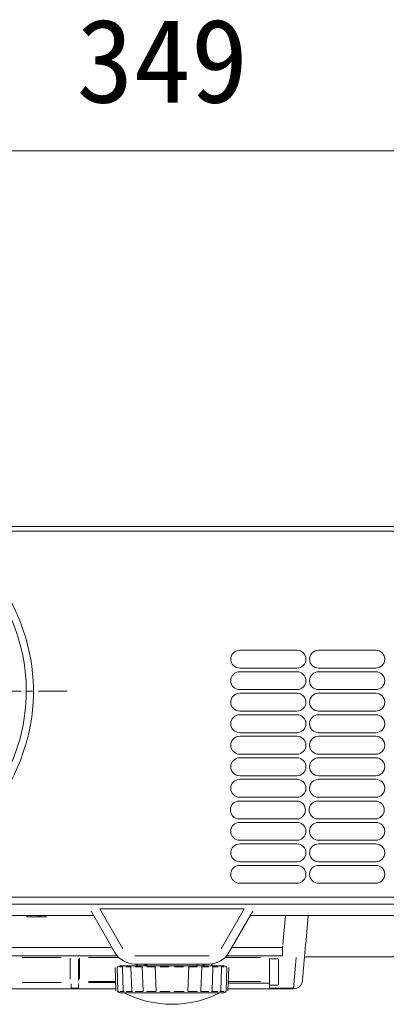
# Model space of a CAD drawing. Units: millimetres, scale not verified. Extents: x -62 to 63, y -57 to 57.
# Drawn here: x -27.93 to -19.93, y 13.64 to 35.13 of the extents above; entities that cross this region are included whole.
import ezdxf
from ezdxf.enums import TextEntityAlignment as Align

# ---------------------------------------------------------------- set-up
doc = ezdxf.new("R2010")
doc.units = ezdxf.units.MM
doc.header["$LTSCALE"] = 0.125
doc.linetypes.add('USER2', pattern=[8, 5, -1, 1, -1])
for name, color, linetype, lineweight in [('0-3_GAIKEI', 1, 'Continuous', 18), ('0-6_SUNPO', 7, 'Continuous', 9), ('0-7_KIJUN', 7, 'USER2', 9)]:
    doc.layers.add(name, color=color, linetype=linetype, lineweight=lineweight)
doc.styles.add('ＭＳ ゴシック', font='')
doc.styles.get('ＭＳ ゴシック').set_extended_font_data('MS Gothic')

# ---------------------------------------------------------------- blocks, each defined once
blk = doc.blocks.new('D6')
at = {"layer": '0-6_SUNPO'}
blk.add_line((-39.6403, 32.0208), (-8.7403, 32.0208), dxfattribs=at)
at = {"layer": '0-6_SUNPO', "style": 'ＭＳ ゴシック'}
blk.add_text('349', height=1.833, dxfattribs=at).set_placement((-26.0653, 32.5208), align=Align.BOTTOM_LEFT)

msp = doc.modelspace()

# ---------------------------------------------------------------- linework, layer by layer
at = {"layer": '0-3_GAIKEI', "color": 7}
for p, q in [((-41.2033, 24.0731), (-8.4345, 24.0731)), ((-40.9036, 15.5812), (-26.3145, 15.5812)), ((-22.8938, 15.5812), (-8.7343, 15.5812)), ((-21.632, 15.5812), (-21.6869, 14.953)), ((-21.7559, 14.1651), (-21.6876, 14.946)), ((-10.7273, 14.6821), (-21.7107, 14.6821)), ((-25.8269, 13.9827), (-39.9712, 13.9827)), ((-21.9549, 13.9827), (-23.3814, 13.9827))]:
    msp.add_line(p, q, dxfattribs=at)
at = {"layer": '0-3_GAIKEI'}
for p, q in [((-41.2033, 23.9732), (-8.4345, 23.9732)), ((-21.8767, 21.3713), (-23.1255, 21.3713)), ((-20.1584, 21.3713), (-21.4072, 21.3713)), ((-23.1255, 20.9805), (-21.8767, 20.9805)), ((-21.8767, 20.9018), (-23.1255, 20.9018)), ((-21.4072, 20.9805), (-20.1584, 20.9805)), ((-20.1584, 20.9018), (-21.4072, 20.9018)), ((-23.1255, 20.5109), (-21.8767, 20.5109)), ((-21.8767, 20.4322), (-23.1255, 20.4322)), ((-21.4072, 20.5109), (-20.1584, 20.5109)), ((-20.1584, 20.4322), (-21.4072, 20.4322)), ((-23.1255, 20.0414), (-21.8767, 20.0414)), ((-21.4072, 20.0414), (-20.1584, 20.0414)), ((-21.8767, 19.9626), (-23.1255, 19.9626)), ((-20.1584, 19.9626), (-21.4072, 19.9626)), ((-23.1255, 19.5718), (-21.8767, 19.5718)), ((-21.4072, 19.5718), (-20.1584, 19.5718)), ((-21.8767, 19.4931), (-23.1255, 19.4931)), ((-20.1584, 19.4931), (-21.4072, 19.4931)), ((-23.1255, 19.1023), (-21.8767, 19.1023)), ((-21.8767, 19.0235), (-23.1255, 19.0235)), ((-21.4072, 19.1023), (-20.1584, 19.1023)), ((-20.1584, 19.0235), (-21.4072, 19.0235)), ((-23.1255, 18.6327), (-21.8767, 18.6327)), ((-21.8767, 18.554), (-23.1255, 18.554)), ((-21.4072, 18.6327), (-20.1584, 18.6327)), ((-20.1584, 18.554), (-21.4072, 18.554)), ((-21.8862, 18.0806), (-23.135, 18.0806)), ((-23.1255, 18.1632), (-21.8767, 18.1632)), ((-20.1678, 18.0806), (-21.4166, 18.0806)), ((-21.4072, 18.1632), (-20.1584, 18.1632)), ((-23.135, 17.6898), (-21.8862, 17.6898)), ((-21.4166, 17.6898), (-20.1678, 17.6898)), ((-21.8767, 17.6149), (-23.1255, 17.6149)), ((-20.1584, 17.6149), (-21.4072, 17.6149)), ((-23.1255, 17.2241), (-21.8767, 17.2241)), ((-21.4072, 17.2241), (-20.1584, 17.2241)), ((-21.8767, 17.1453), (-23.1255, 17.1453)), ((-20.1584, 17.1453), (-21.4072, 17.1453)), ((-23.1255, 16.7545), (-21.8767, 16.7545)), ((-21.8767, 16.6758), (-23.1255, 16.6758)), ((-21.4072, 16.7545), (-20.1584, 16.7545)), ((-20.1584, 16.6758), (-21.4072, 16.6758)), ((-23.1255, 16.285), (-21.8767, 16.285)), ((-21.4072, 16.285), (-20.1584, 16.285)), ((-41.1784, 15.9808), (-8.4595, 15.9808)), ((-41.1514, 15.829), (-9.4654, 15.829)), ((-26.1765, 15.7243), (-23.0318, 15.7243)), ((-26.1765, 15.7243), (-25.6742, 14.8545)), ((-23.534, 14.8545), (-23.0318, 15.7243)), ((-27.7761, 15.5812), (-27.7735, 15.5512)), ((-27.7735, 15.5512), (-27.3491, 15.5512)), ((-27.7561, 15.5812), (-27.7561, 15.5512)), ((-27.5164, 15.5812), (-27.5137, 15.5512)), ((-27.4798, 15.5812), (-27.4819, 15.5512)), ((-27.3499, 15.5812), (-27.3521, 15.5512)), ((-27.3465, 15.5812), (-27.3491, 15.5512)), ((-25.8473, 14.772), (-26.3688, 15.6753)), ((-22.8395, 15.6753), (-23.361, 14.772)), ((-22.1296, 15.5812), (-22.1849, 14.9495)), ((-39.7355, 14.8832), (-25.9115, 14.8832)), ((-23.2968, 14.8832), (-22.1907, 14.8832)), ((-22.1875, 14.9196), (-22.1907, 14.8832)), ((-22.1907, 14.8832), (-22.1907, 14.7023)), ((-39.7355, 14.7023), (-25.7975, 14.7023)), ((-27.871, 14.6641), (-27.871, 14.664)), ((-27.871, 14.664), (-27.0218, 14.664)), ((-27.0218, 14.6641), (-27.0218, 14.664)), ((-26.822, 14.6473), (-26.822, 14.1896)), ((-26.6422, 14.1697), (-26.6422, 14.6371)), ((-26.6222, 14.1896), (-26.6222, 14.6474)), ((-26.4224, 14.6641), (-26.4224, 14.664)), ((-26.4224, 14.664), (-25.7627, 14.664)), ((-25.4147, 14.7046), (-23.7936, 14.7046)), ((-23.4456, 14.664), (-22.676, 14.664)), ((-23.4107, 14.7023), (-22.1907, 14.7023)), ((-22.676, 14.6641), (-22.676, 14.664)), ((-22.4762, 14.6473), (-22.4762, 14.0027)), ((-22.2963, 14.6322), (-22.4562, 14.6322)), ((-22.2764, 14.0826), (-22.2764, 14.6211)), ((-21.8953, 14.6653), (-21.9538, 13.9976)), ((-25.8254, 13.9405), (-25.843, 14.4432)), ((-25.8081, 14.4568), (-25.7623, 14.4751)), ((-25.7852, 13.9394), (-25.8028, 14.4439)), ((-25.7762, 14.4586), (-25.8022, 14.4586)), ((-25.6704, 14.4586), (-25.7465, 14.4586)), ((-25.7252, 14.4823), (-23.4831, 14.4823)), ((-25.6674, 13.9373), (-25.6851, 14.4459)), ((-25.4919, 14.4586), (-25.613, 14.4586)), ((-25.4799, 13.9341), (-25.4979, 14.4498)), ((-23.7936, 14.5222), (-25.4147, 14.5222)), ((-25.2529, 14.4586), (-25.4107, 14.4586)), ((-25.3734, 14.5222), (-25.3734, 14.4823)), ((-25.3534, 14.5222), (-25.3534, 14.4823)), ((-25.2539, 14.4543), (-25.2529, 14.4586)), ((-25.2356, 13.9295), (-25.2539, 14.4545)), ((-25.1936, 14.4823), (-25.1936, 14.5222)), ((-25.1736, 14.4823), (-25.1736, 14.5222)), ((-25.1536, 14.4823), (-25.1536, 14.5222)), ((-24.9697, 14.4586), (-25.1535, 14.4586)), ((-24.9697, 14.4586), (-24.9511, 13.9244)), ((-24.6615, 14.4586), (-24.8588, 14.4586)), ((-24.3495, 14.4586), (-24.5467, 14.4586)), ((-24.2572, 13.9244), (-24.2386, 14.4586)), ((-24.0548, 14.4586), (-24.2386, 14.4586)), ((-24.0547, 14.4823), (-24.0547, 14.5222)), ((-23.9727, 13.9295), (-23.9543, 14.4545)), ((-23.9554, 14.4586), (-23.9543, 14.4543)), ((-23.7976, 14.4586), (-23.9543, 14.4586)), ((-23.9248, 14.5222), (-23.9248, 14.4823)), ((-23.9048, 14.5222), (-23.9048, 14.4823)), ((-23.745, 14.4823), (-23.745, 14.5246)), ((-23.7283, 13.9341), (-23.7103, 14.4498)), ((-23.725, 14.4823), (-23.725, 14.5272)), ((-23.5953, 14.4586), (-23.7164, 14.4586)), ((-23.5409, 13.9373), (-23.5231, 14.4459)), ((-23.4618, 14.4586), (-23.5379, 14.4586)), ((-23.4059, 14.4591), (-23.446, 14.4751)), ((-23.4061, 14.4586), (-23.4321, 14.4586)), ((-23.423, 13.9394), (-23.4054, 14.4438)), ((-23.3828, 13.9405), (-23.3653, 14.4432)), ((-27.871, 14.117), (-27.871, 14.1169)), ((-27.871, 14.1169), (-27.0218, 14.1169)), ((-27.0218, 14.117), (-27.0218, 14.1169)), ((-26.802, 14.09), (-26.802, 13.9827)), ((-26.6422, 13.9976), (-26.802, 13.9976)), ((-26.6422, 13.9827), (-26.6422, 14.09)), ((-25.8325, 14.1428), (-26.4224, 14.1428)), ((-26.4224, 14.117), (-26.4224, 14.1169)), ((-26.4224, 14.1169), (-25.8316, 14.1169)), ((-22.4848, 14.1026), (-23.3772, 14.1026)), ((-22.676, 14.1428), (-23.3758, 14.1428)), ((-22.676, 14.117), (-22.676, 14.1169)), ((-22.2963, 14.0627), (-22.4562, 14.0627)), ((-21.9538, 13.9976), (-22.4562, 13.9976)), ((-25.7546, 13.9039), (-25.7933, 13.9239)), ((-25.7546, 13.9195), (-25.784, 13.9195)), ((-25.6468, 13.9195), (-25.733, 13.9195)), ((-23.4995, 13.8928), (-25.7088, 13.8928)), ((-25.4679, 13.9195), (-25.6051, 13.9195)), ((-25.2302, 13.9195), (-25.409, 13.9195)), ((-24.9498, 13.9195), (-25.158, 13.9195)), ((-24.9498, 13.9195), (-24.9511, 13.9246)), ((-24.6458, 13.9195), (-24.8693, 13.9195)), ((-24.339, 13.9195), (-24.5625, 13.9195)), ((-24.2572, 13.9246), (-24.2585, 13.9195)), ((-24.0503, 13.9195), (-24.2585, 13.9195)), ((-23.7993, 13.9195), (-23.9781, 13.9195)), ((-23.6032, 13.9195), (-23.7404, 13.9195)), ((-23.4753, 13.9195), (-23.5615, 13.9195)), ((-23.4243, 13.9195), (-23.4537, 13.9195)), ((-23.4537, 13.9039), (-23.4241, 13.9192))]:
    msp.add_line(p, q, dxfattribs=at)
at = {"layer": '0-3_GAIKEI', "color": 7}
for centre, radius, start, end in [((-31.7623, 20.4759), 4.1361, 128.19588, 51.79246), ((-21.9549, 14.1826), 0.1998, 270, 355), ((-24.6013, 15.9409), 2.2978, 243.03751, 269.92935), ((-24.607, 15.9409), 2.2978, 270.07065, 296.96249)]:
    msp.add_arc(centre, radius, start, end, dxfattribs=at)
at = {"layer": '0-3_GAIKEI'}
for centre, radius, start, end in [((-31.7623, 20.4759), 3.9793, 125.35007, 54.64993), ((-23.1255, 21.1759), 0.1954, 90, 270), ((-21.8767, 21.1759), 0.1954, 270, 90), ((-21.4072, 21.1759), 0.1954, 90, 270), ((-20.1584, 21.1759), 0.1954, 270, 90), ((-23.1255, 20.7063), 0.1954, 90, 270), ((-21.8767, 20.7063), 0.1954, 270, 90), ((-21.4072, 20.7063), 0.1954, 90, 270), ((-20.1584, 20.7063), 0.1954, 270, 90), ((-23.1255, 20.2368), 0.1954, 90, 270), ((-21.8767, 20.2368), 0.1954, 270, 90), ((-21.4072, 20.2368), 0.1954, 90, 270), ((-20.1584, 20.2368), 0.1954, 270, 90), ((-23.1255, 19.7672), 0.1954, 90, 270), ((-21.8767, 19.7672), 0.1954, 270, 90), ((-21.4072, 19.7672), 0.1954, 90, 270), ((-20.1584, 19.7672), 0.1954, 270, 90), ((-23.1255, 19.2977), 0.1954, 90, 270), ((-21.8767, 19.2977), 0.1954, 270, 90), ((-21.4072, 19.2977), 0.1954, 90, 270), ((-20.1584, 19.2977), 0.1954, 270, 90), ((-23.1255, 18.8281), 0.1954, 90, 270), ((-21.8767, 18.8281), 0.1954, 270, 90), ((-21.4072, 18.8281), 0.1954, 90, 270), ((-20.1584, 18.8281), 0.1954, 270, 90), ((-23.1255, 18.3586), 0.1954, 90, 270), ((-21.8767, 18.3586), 0.1954, 270, 90), ((-21.4072, 18.3586), 0.1954, 90, 270), ((-20.1584, 18.3586), 0.1954, 270, 90), ((-23.135, 17.8852), 0.1954, 90, 270), ((-21.8862, 17.8852), 0.1954, 270, 90), ((-21.4166, 17.8852), 0.1954, 90, 270), ((-20.1678, 17.8852), 0.1954, 270, 90), ((-23.1255, 17.4195), 0.1954, 90, 270), ((-21.8767, 17.4195), 0.1954, 270, 90), ((-21.4072, 17.4195), 0.1954, 90, 270), ((-20.1584, 17.4195), 0.1954, 270, 90), ((-23.1255, 16.9499), 0.1954, 90, 270), ((-21.8767, 16.9499), 0.1954, 270, 90), ((-21.4072, 16.9499), 0.1954, 90, 270), ((-20.1584, 16.9499), 0.1954, 270, 90), ((-23.1255, 16.4804), 0.1954, 90, 270), ((-21.8767, 16.4804), 0.1954, 270, 90), ((-21.4072, 16.4804), 0.1954, 90, 270), ((-20.1584, 16.4804), 0.1954, 270, 90), ((-25.4147, 15.0218), 0.4995, 210, 270), ((-23.7936, 15.0218), 0.4995, 270, 330), ((-25.7252, 14.3824), 0.0999, 90, 111.8014), ((-23.4831, 14.3824), 0.0999, 68.1986, 90), ((-22.4562, 14.0826), 0.02, 180, 270), ((-22.4562, 14.0027), 0.02, 180, 270), ((-22.2963, 14.0826), 0.02, 270, 0), ((-25.7088, 13.9927), 0.0999, 242.71579, 270), ((-23.4995, 13.9927), 0.0999, 270, 297.28421)]:
    msp.add_arc(centre, radius, start, end, dxfattribs=at)
at = {"layer": '0-7_KIJUN'}
msp.add_line((-26.8932, 20.4759), (-36.6315, 20.4759), dxfattribs=at)

# ---------------------------------------------------------------- block references
at = {"layer": '0-6_SUNPO'}
msp.add_blockref('D6', (-0.622, 0.253), dxfattribs=at)

doc.saveas('drawing.dxf')
